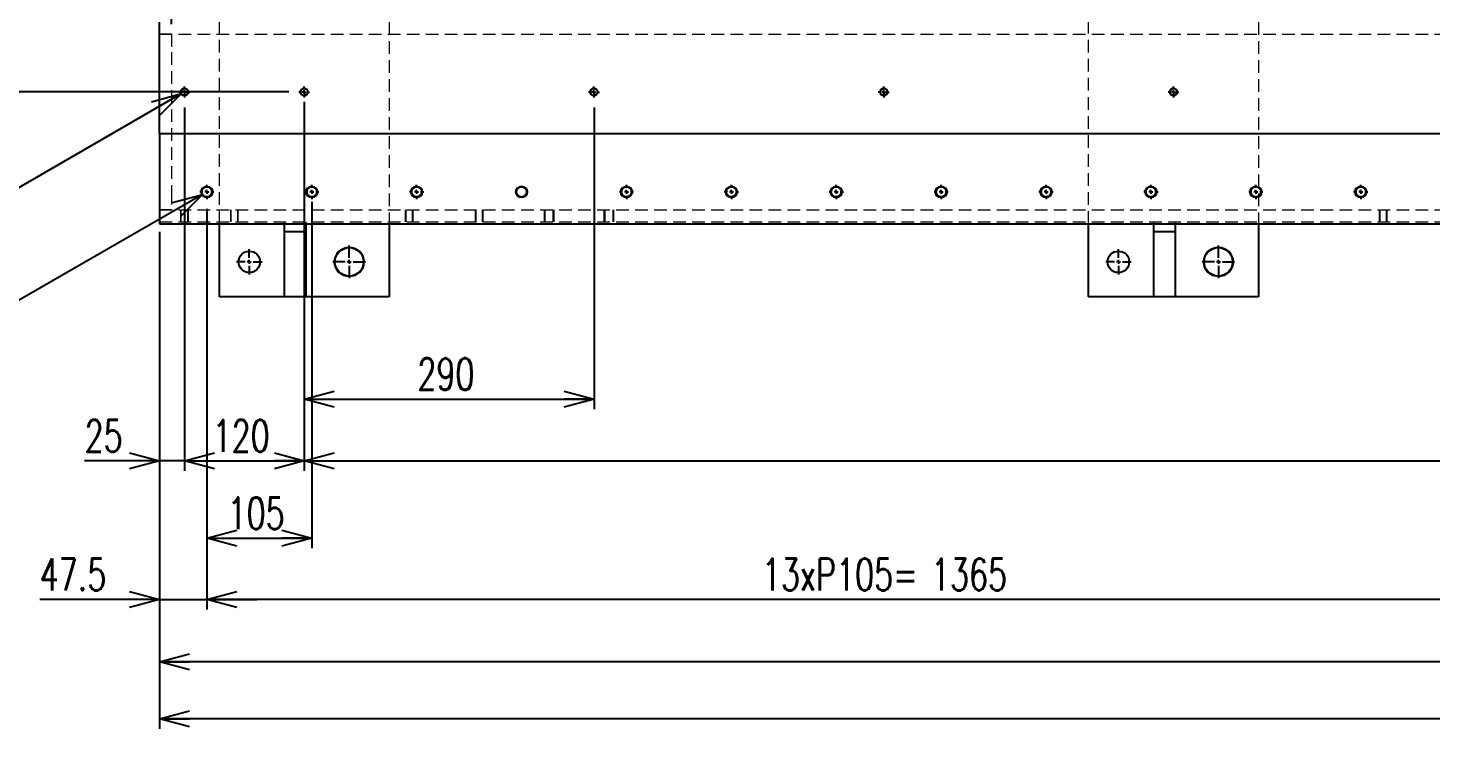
# Model space of a CAD drawing. Header units: millimetres. Extents: x 30 to 8380, y 30 to 5898.
# Drawn here: x 2819 to 4223, y 3210 to 3912 of the extents above; entities that cross this region are included whole.
import ezdxf

# ---------------------------------------------------------------- set-up
doc = ezdxf.new("R2010")
doc.units = ezdxf.units.MM
doc.header["$LTSCALE"] = 10
doc.linetypes.add('HIDDEN', pattern=[1.905, 1.27, -0.635])
doc.layers.add('FORMAT', color=7, linetype='Continuous')
doc.styles.add('SLDTEXTSTYLE0', font='TXT', dxfattribs={"width": 0.7, "bigfont": 'bigfont'})
doc.dimstyles.new('SLDDIMSTYLE0', dxfattribs={"dimtxt": 36.380208, "dimasz": 30, "dimexe": 0, "dimexo": 0.0625, "dimgap": 9.095052, "dimtad": 0, "dimtih": 1, "dimtoh": 1, "dimdec": 6, "dimrnd": 1e-09, "dimzin": 12, "dimdsep": 46, "dimtxsty": 'SLDTEXTSTYLE0', "dimblk1": 'OPEN30', "dimblk2": 'OPEN30', "dimsah": 1, "dimcen": 0, "dimadec": 0, "dimazin": 3, "dimtfac": 1, "dimtdec": 3, "dimtofl": 0, "dimtmove": 0, "dimatfit": 3, "dimldrblk": 'OPEN30', "dimfxl": 1, "dimfrac": 2, "dimtolj": 1, "dimtzin": 12, "dimarcsym": 0})
doc.dimstyles.new('SLDDIMSTYLE2', dxfattribs={"dimtxt": 36.380208, "dimasz": 30, "dimexe": 0, "dimexo": 0.0625, "dimgap": 9.095052, "dimtad": 3, "dimrnd": 1e-09, "dimzin": 12, "dimdsep": 46, "dimtxsty": 'SLDTEXTSTYLE0', "dimblk1": 'OPEN30', "dimblk2": 'OPEN30', "dimsah": 1, "dimcen": 0.09, "dimadec": 0, "dimazin": 3, "dimtfac": 1, "dimtdec": 3, "dimtmove": 0, "dimatfit": 0, "dimldrblk": 'OPEN30', "dimfxl": 1, "dimfrac": 2, "dimtolj": 1, "dimtzin": 12, "dimarcsym": 0})
doc.dimstyles.new('SLDDIMSTYLE3', dxfattribs={"dimtxt": 36.380208, "dimasz": 30, "dimexe": 0, "dimexo": 0.0625, "dimgap": 9.095052, "dimtad": 3, "dimrnd": 1e-09, "dimzin": 12, "dimdsep": 46, "dimtxsty": 'SLDTEXTSTYLE0', "dimblk1": 'OPEN30', "dimblk2": 'OPEN30', "dimsah": 1, "dimcen": 0.09, "dimadec": 0, "dimazin": 3, "dimtfac": 1, "dimtdec": 3, "dimtofl": 0, "dimtmove": 0, "dimatfit": 3, "dimldrblk": 'OPEN30', "dimfxl": 1, "dimfrac": 2, "dimtolj": 1, "dimtzin": 12, "dimarcsym": 0})

# ---------------------------------------------------------------- blocks, each defined once
blk = doc.blocks.new('_Open30')
at = {"color": 0, "linetype": 'ByBlock', "lineweight": -2}
for p, q in [((-1, 0.267949), (0, 0)), ((0, 0), (-1, -0.267949)), ((0, 0), (-1, 0))]:
    blk.add_line(p, q, dxfattribs=at)
blk = doc.blocks.new('_D_39')
at = {"layer": 'FORMAT', "transparency": 16777216}
for p, q in [((2972.5, 3845.9), (2758.2, 3722.1)), ((2758.2, 3722.1), (2509.5, 3722.1))]:
    blk.add_line(p, q, dxfattribs=at)
at = {"layer": 'FORMAT', "transparency": 16777216, "xscale": 30, "yscale": 30, "rotation": 30}
blk.add_blockref('_Open30', (2972.5, 3845.9, 104), dxfattribs=at)
at = {"layer": 'FORMAT', "transparency": 16777216, "insert": (2509.5, 3763), "char_height": 31.75, "attachment_point": 1, "style": 'SLDTEXTSTYLE0'}
blk.add_mtext('46xM8トオシ', dxfattribs=at)
blk = doc.blocks.new('_D_40')
at = {"layer": 'FORMAT', "transparency": 16777216}
for p, q in [((2993.5, 3745), (2800.2, 3633.4)), ((2800.2, 3633.4), (2530.3, 3633.4))]:
    blk.add_line(p, q, dxfattribs=at)
at = {"layer": 'FORMAT', "transparency": 16777216, "xscale": 30, "yscale": 30, "rotation": 30}
blk.add_blockref('_Open30', (2993.5, 3745, 104), dxfattribs=at)
at = {"layer": 'FORMAT', "transparency": 16777216, "insert": (2530.3, 3674.3), "char_height": 31.75, "attachment_point": 1, "style": 'SLDTEXTSTYLE0'}
blk.add_mtext('88xM12トオシ', dxfattribs=at)
blk = doc.blocks.new('_D_46')
at = {"layer": 'FORMAT', "transparency": 16777216}
for p, q in [((2975.5, 3832.2), (2975.5, 3468.3)), ((3095.5, 3832.2), (3095.5, 3468.3)), ((2975.5, 3478.3), (3095.5, 3478.3))]:
    blk.add_line(p, q, dxfattribs=at)
at = {"layer": 'FORMAT', "transparency": 16777216, "xscale": 30, "yscale": 30, "rotation": 180}
blk.add_blockref('_Open30', (2975.5, 3478.3, 104), dxfattribs=at)
at = {"layer": 'FORMAT', "transparency": 16777216, "xscale": 30, "yscale": 30}
blk.add_blockref('_Open30', (3095.5, 3478.3, 104), dxfattribs=at)
at = {"layer": 'FORMAT', "transparency": 16777216, "insert": (3003.7, 3519.3), "char_height": 31.75, "attachment_point": 1, "style": 'SLDTEXTSTYLE0'}
blk.add_mtext('120', dxfattribs=at)
blk = doc.blocks.new('_D_47')
at = {"layer": 'FORMAT', "transparency": 16777216}
for p, q in [((3095.5, 3837.6), (3095.5, 3468.3)), ((7445.5, 3832.2), (7445.5, 3468.3)), ((3095.5, 3478.3), (7445.5, 3478.3))]:
    blk.add_line(p, q, dxfattribs=at)
at = {"layer": 'FORMAT', "transparency": 16777216, "xscale": 30, "yscale": 30, "rotation": 180}
blk.add_blockref('_Open30', (3095.5, 3478.3, 104), dxfattribs=at)
at = {"layer": 'FORMAT', "transparency": 16777216, "xscale": 30, "yscale": 30}
blk.add_blockref('_Open30', (7445.5, 3478.3, 104), dxfattribs=at)
at = {"layer": 'FORMAT', "transparency": 16777216, "char_height": 31.75, "attachment_point": 1, "style": 'SLDTEXTSTYLE0'}
for s, insert in [('15xP290=', (5143.5, 3519.3)), ('4350', (5312.8, 3519.3))]:
    blk.add_mtext(s, dxfattribs=dict(at, insert=insert))
blk = doc.blocks.new('_D_51')
at = {"layer": 'FORMAT', "transparency": 16777216}
for p, q in [((3103, 3737.6), (3103, 3390.9)), ((2998, 3730.5), (2998, 3390.9)), ((2998, 3400.9), (3103, 3400.9))]:
    blk.add_line(p, q, dxfattribs=at)
at = {"layer": 'FORMAT', "transparency": 16777216, "xscale": 30, "yscale": 30, "rotation": 180}
blk.add_blockref('_Open30', (2998, 3400.9, 104), dxfattribs=at)
at = {"layer": 'FORMAT', "transparency": 16777216, "xscale": 30, "yscale": 30}
blk.add_blockref('_Open30', (3103, 3400.9, 104), dxfattribs=at)
at = {"layer": 'FORMAT', "transparency": 16777216, "insert": (3018.7, 3441.8), "char_height": 31.75, "attachment_point": 1, "style": 'SLDTEXTSTYLE0'}
blk.add_mtext('105', dxfattribs=at)
blk = doc.blocks.new('_D_52')
at = {"layer": 'FORMAT', "transparency": 16777216}
for p, q in [((3095.5, 3832.2), (3095.5, 3530.1)), ((3385.5, 3832.2), (3385.5, 3530.1)), ((3095.5, 3540.1), (3385.5, 3540.1))]:
    blk.add_line(p, q, dxfattribs=at)
at = {"layer": 'FORMAT', "transparency": 16777216, "xscale": 30, "yscale": 30, "rotation": 180}
blk.add_blockref('_Open30', (3095.5, 3540.1, 104), dxfattribs=at)
at = {"layer": 'FORMAT', "transparency": 16777216, "xscale": 30, "yscale": 30}
blk.add_blockref('_Open30', (3385.5, 3540.1, 104), dxfattribs=at)
at = {"layer": 'FORMAT', "transparency": 16777216, "insert": (3208.7, 3581.1), "char_height": 31.75, "attachment_point": 1, "style": 'SLDTEXTSTYLE0'}
blk.add_mtext('290', dxfattribs=at)
blk = doc.blocks.new('_D_53')
at = {"layer": 'FORMAT', "transparency": 16777216}
for p, q in [((2950.5, 3705.6), (2950.5, 3267.3)), ((7510.5, 3705.6), (7510.5, 3267.3)), ((7510.5, 3277.3), (2950.5, 3277.3))]:
    blk.add_line(p, q, dxfattribs=at)
at = {"layer": 'FORMAT', "transparency": 16777216, "xscale": 30, "yscale": 30, "rotation": 180}
blk.add_blockref('_Open30', (2950.5, 3277.3, 104), dxfattribs=at)
at = {"layer": 'FORMAT', "transparency": 16777216, "xscale": 30, "yscale": 30}
blk.add_blockref('_Open30', (7510.5, 3277.3, 104), dxfattribs=at)
at = {"layer": 'FORMAT', "transparency": 16777216, "insert": (5188.1, 3318.3), "char_height": 31.75, "attachment_point": 1, "style": 'SLDTEXTSTYLE0'}
blk.add_mtext('4560', dxfattribs=at)
blk = doc.blocks.new('_D_57')
at = {"layer": 'FORMAT', "transparency": 16777216}
for p, q in [((2950.5, 3927.6), (2950.5, 3996.8)), ((2962.5, 3915.6), (2962.5, 3996.8)), ((2950.5, 3986.8), (2839.8, 3986.8)), ((2962.5, 3986.8), (2950.5, 3986.8)), ((2962.5, 3986.8), (3012.5, 3986.8))]:
    blk.add_line(p, q, dxfattribs=at)
for centre, start, end in [((2887.2, 4008), 153.4349, 206.5651), ((2844.8, 4008), 333.4349, 26.5651)]:
    blk.add_arc(centre, 47.3, start, end, dxfattribs=at)
at = {"layer": 'FORMAT', "transparency": 16777216, "xscale": 30, "yscale": 30}
blk.add_blockref('_Open30', (2950.5, 3986.8, 104), dxfattribs=at)
at = {"layer": 'FORMAT', "transparency": 16777216, "xscale": 30, "yscale": 30, "rotation": 180}
blk.add_blockref('_Open30', (2962.5, 3986.8, 104), dxfattribs=at)
at = {"layer": 'FORMAT', "transparency": 16777216, "insert": (2844.8, 4027.7), "char_height": 31.75, "attachment_point": 1, "style": 'SLDTEXTSTYLE0'}
blk.add_mtext('12', dxfattribs=at)
blk = doc.blocks.new('_D_58')
at = {"layer": 'FORMAT', "transparency": 16777216}
for p, q in [((2998, 3730.5), (2998, 3329.6)), ((4363, 3730.5), (4363, 3329.6)), ((4363, 3339.6), (2998, 3339.6))]:
    blk.add_line(p, q, dxfattribs=at)
at = {"layer": 'FORMAT', "transparency": 16777216, "xscale": 30, "yscale": 30, "rotation": 180}
blk.add_blockref('_Open30', (2998, 3339.6, 104), dxfattribs=at)
at = {"layer": 'FORMAT', "transparency": 16777216, "xscale": 30, "yscale": 30}
blk.add_blockref('_Open30', (4363, 3339.6, 104), dxfattribs=at)
at = {"layer": 'FORMAT', "transparency": 16777216, "char_height": 31.75, "attachment_point": 1, "style": 'SLDTEXTSTYLE0'}
for s, insert in [('13xP105=', (3553.5, 3380.5)), ('1365', (3722.8, 3380.5))]:
    blk.add_mtext(s, dxfattribs=dict(at, insert=insert))
blk = doc.blocks.new('_D_59')
at = {"layer": 'FORMAT', "transparency": 16777216}
for p, q in [((2998, 3730.5), (2998, 3329.6)), ((2950.5, 3705.6), (2950.5, 3329.6)), ((2950.5, 3339.6), (2830.6, 3339.6)), ((2950.5, 3339.6), (2998, 3339.6)), ((2998, 3339.6), (3048, 3339.6))]:
    blk.add_line(p, q, dxfattribs=at)
at = {"layer": 'FORMAT', "transparency": 16777216, "xscale": 30, "yscale": 30}
blk.add_blockref('_Open30', (2950.5, 3339.6, 104), dxfattribs=at)
at = {"layer": 'FORMAT', "transparency": 16777216, "xscale": 30, "yscale": 30, "rotation": 180}
blk.add_blockref('_Open30', (2998, 3339.6, 104), dxfattribs=at)
at = {"layer": 'FORMAT', "transparency": 16777216, "insert": (2830.6, 3380.5), "char_height": 31.75, "attachment_point": 1, "style": 'SLDTEXTSTYLE0'}
blk.add_mtext('47.5', dxfattribs=at)
blk = doc.blocks.new('_D_62')
at = {"layer": 'FORMAT', "transparency": 16777216}
for p, q in [((2950.5, 3707.6), (2950.5, 3210.1)), ((7530.5, 3632.6), (7530.5, 3210.1)), ((7530.5, 3220.1), (2950.5, 3220.1))]:
    blk.add_line(p, q, dxfattribs=at)
at = {"layer": 'FORMAT', "transparency": 16777216, "xscale": 30, "yscale": 30, "rotation": 180}
blk.add_blockref('_Open30', (2950.5, 3220.1, 104), dxfattribs=at)
at = {"layer": 'FORMAT', "transparency": 16777216, "xscale": 30, "yscale": 30}
blk.add_blockref('_Open30', (7530.5, 3220.1, 104), dxfattribs=at)
at = {"layer": 'FORMAT', "transparency": 16777216, "insert": (5198.1, 3261), "char_height": 31.75, "attachment_point": 1, "style": 'SLDTEXTSTYLE0'}
blk.add_mtext('4580', dxfattribs=at)
blk = doc.blocks.new('_D_77')
at = {"layer": 'FORMAT', "transparency": 16777216}
for p, q in [((2975.5, 3832.2), (2975.5, 3468.3)), ((2950.5, 3705.6), (2950.5, 3468.3)), ((2950.5, 3478.3), (2875.6, 3478.3)), ((2975.5, 3478.3), (2950.5, 3478.3)), ((2975.5, 3478.3), (3025.5, 3478.3))]:
    blk.add_line(p, q, dxfattribs=at)
at = {"layer": 'FORMAT', "transparency": 16777216, "xscale": 30, "yscale": 30}
blk.add_blockref('_Open30', (2950.5, 3478.3, 104), dxfattribs=at)
at = {"layer": 'FORMAT', "transparency": 16777216, "xscale": 30, "yscale": 30, "rotation": 180}
blk.add_blockref('_Open30', (2975.5, 3478.3, 104), dxfattribs=at)
at = {"layer": 'FORMAT', "transparency": 16777216, "insert": (2875.6, 3519.3), "char_height": 31.75, "attachment_point": 1, "style": 'SLDTEXTSTYLE0'}
blk.add_mtext('25', dxfattribs=at)
blk = doc.blocks.new('_D_84')
at = {"layer": 'FORMAT', "transparency": 16777216}
for p, q in [((3080.1, 3932.6), (2679.6, 3932.6)), ((2689.6, 3932.6), (2689.6, 3847.6)), ((3080.1, 3847.6), (2679.6, 3847.6))]:
    blk.add_line(p, q, dxfattribs=at)
at = {"layer": 'FORMAT', "transparency": 16777216, "xscale": 30, "yscale": 30}
for p, rotation in [((2689.6, 3932.6, 104), 90), ((2689.6, 3847.6, 104), 270)]:
    blk.add_blockref('_Open30', p, dxfattribs=dict(at, rotation=rotation))
at = {"layer": 'FORMAT', "transparency": 16777216, "insert": (2648.7, 3868.9), "char_height": 31.75, "attachment_point": 1, "rotation": 90, "style": 'SLDTEXTSTYLE0'}
blk.add_mtext('85', dxfattribs=at)
blk = doc.blocks.new('SW_CENTERMARKSYMBOL_27')
at = {"layer": 'FORMAT', "color": 0}
for p, q in [((-4469, 0), (-4472.1, 0)), ((-4465, 0), (-4467, 0)), ((-4465, 4), (-4465, 7.1)), ((-4465, 0), (-4465, 2)), ((-4465, 0), (-4465, -2)), ((-4465, 0), (-4463, 0)), ((-4461, 0), (-4457.9, 0)), ((-4364, 0), (-4367.1, 0)), ((-4360, 0), (-4362, 0)), ((-4360, 4), (-4360, 7.1)), ((-4360, 0), (-4360, 2)), ((-4360, 0), (-4360, -2)), ((-4360, 0), (-4358, 0)), ((-4356, 0), (-4352.9, 0)), ((-4259, 0), (-4262.1, 0)), ((-4255, 0), (-4257, 0)), ((-4255, 4), (-4255, 7.1)), ((-4255, 0), (-4255, 2)), ((-4255, 0), (-4255, -2)), ((-4255, 0), (-4253, 0)), ((-4251, 0), (-4247.9, 0)), ((-4049, 0), (-4052.1, 0)), ((-4045, 0), (-4047, 0)), ((-4045, 4), (-4045, 7.1)), ((-4045, 0), (-4045, 2)), ((-4045, 0), (-4045, -2)), ((-4045, 0), (-4043, 0)), ((-4041, 0), (-4037.9, 0)), ((-3944, 0), (-3947.1, 0)), ((-3940, 0), (-3942, 0)), ((-3940, 4), (-3940, 7.1)), ((-3940, 0), (-3940, 2)), ((-3940, 0), (-3940, -2)), ((-3940, 0), (-3938, 0)), ((-3936, 0), (-3932.9, 0)), ((-3839, 0), (-3842.1, 0)), ((-3835, 0), (-3837, 0)), ((-3835, 4), (-3835, 7.1)), ((-3835, 0), (-3835, 2)), ((-3835, 0), (-3835, -2)), ((-3835, 0), (-3833, 0)), ((-3831, 0), (-3827.9, 0)), ((-3734, 0), (-3737.1, 0)), ((-3730, 0), (-3732, 0)), ((-3730, 4), (-3730, 7.1)), ((-3730, 0), (-3730, 2)), ((-3730, 0), (-3730, -2)), ((-3730, 0), (-3728, 0)), ((-3726, 0), (-3722.9, 0)), ((-3629, 0), (-3632.1, 0)), ((-3625, 0), (-3627, 0)), ((-3625, 4), (-3625, 7.1)), ((-3625, 0), (-3625, 2)), ((-3625, 0), (-3625, -2)), ((-3625, 0), (-3623, 0)), ((-3621, 0), (-3617.9, 0)), ((-3524, 0), (-3527.1, 0)), ((-3520, 0), (-3522, 0)), ((-3520, 4), (-3520, 7.1)), ((-3520, 0), (-3520, 2)), ((-3520, 0), (-3520, -2)), ((-3520, 0), (-3518, 0)), ((-3516, 0), (-3512.9, 0)), ((-3419, 0), (-3422.1, 0)), ((-3415, 0), (-3417, 0)), ((-3415, 4), (-3415, 7.1)), ((-3415, 0), (-3415, 2)), ((-3415, 0), (-3415, -2)), ((-3415, 0), (-3413, 0)), ((-3411, 0), (-3407.9, 0)), ((-3314, 0), (-3317.1, 0)), ((-3310, 0), (-3312, 0)), ((-3310, 4), (-3310, 7.1)), ((-3310, 0), (-3310, 2)), ((-3310, 0), (-3310, -2)), ((-3310, 0), (-3308, 0)), ((-3306, 0), (-3302.9, 0)), ((-4465, -4), (-4465, -7.1)), ((-4360, -4), (-4360, -7.1)), ((-4255, -4), (-4255, -7.1)), ((-4045, -4), (-4045, -7.1)), ((-3940, -4), (-3940, -7.1)), ((-3835, -4), (-3835, -7.1)), ((-3730, -4), (-3730, -7.1)), ((-3625, -4), (-3625, -7.1)), ((-3520, -4), (-3520, -7.1)), ((-3415, -4), (-3415, -7.1)), ((-3310, -4), (-3310, -7.1))]:
    blk.add_line(p, q, dxfattribs=at)
blk = doc.blocks.new('SW_CENTERMARKSYMBOL_28')
at = {"layer": 'FORMAT', "color": 0}
for p, q in [((-4474, 0), (-4475.4, 0)), ((-4470, 0), (-4472, 0)), ((-4470, 4), (-4470, 5.4)), ((-4470, 0), (-4470, 2)), ((-4470, 0), (-4470, -2)), ((-4470, 0), (-4468, 0)), ((-4466, 0), (-4464.6, 0)), ((-4354, 0), (-4355.4, 0)), ((-4350, 0), (-4352, 0)), ((-4350, 4), (-4350, 5.4)), ((-4350, 0), (-4350, 2)), ((-4350, 0), (-4350, -2)), ((-4350, 0), (-4348, 0)), ((-4346, 0), (-4344.6, 0)), ((-4064, 0), (-4065.4, 0)), ((-4060, 0), (-4062, 0)), ((-4060, 4), (-4060, 5.4)), ((-4060, 0), (-4060, 2)), ((-4060, 0), (-4060, -2)), ((-4060, 0), (-4058, 0)), ((-4056, 0), (-4054.6, 0)), ((-3774, 0), (-3775.4, 0)), ((-3770, 0), (-3772, 0)), ((-3770, 4), (-3770, 5.4)), ((-3770, 0), (-3770, 2)), ((-3770, 0), (-3770, -2)), ((-3770, 0), (-3768, 0)), ((-3766, 0), (-3764.6, 0)), ((-3484, 0), (-3485.4, 0)), ((-3480, 0), (-3482, 0)), ((-3480, 4), (-3480, 5.4)), ((-3480, 0), (-3480, 2)), ((-3480, 0), (-3480, -2)), ((-3480, 0), (-3478, 0)), ((-3476, 0), (-3474.6, 0)), ((-4470, -4), (-4470, -5.4)), ((-4350, -4), (-4350, -5.4)), ((-4060, -4), (-4060, -5.4)), ((-3770, -4), (-3770, -5.4)), ((-3480, -4), (-3480, -5.4))]:
    blk.add_line(p, q, dxfattribs=at)
blk = doc.blocks.new('SW_CENTERMARKSYMBOL_29')
at = {"layer": 'FORMAT', "color": 0}
for p, q in [((-870, 4), (-870, 16.25)), ((0, 4), (0, 16.25)), ((-874, 0), (-886.25, 0)), ((-870, 0), (-872, 0)), ((-870, 0), (-870, 2)), ((-870, 0), (-870, -2)), ((-870, 0), (-868, 0)), ((-866, 0), (-853.75, 0)), ((-4, 0), (-16.25, 0)), ((0, 0), (-2, 0)), ((0, 0), (0, 2)), ((0, 0), (0, -2)), ((0, 0), (2, 0)), ((4, 0), (16.25, 0)), ((-870, -4), (-870, -16.25)), ((0, -4), (0, -16.25))]:
    blk.add_line(p, q, dxfattribs=at)
blk = doc.blocks.new('SW_CENTERMARKSYMBOL_53')
at = {"layer": 'FORMAT', "color": 0}
for p, q in [((-4, 0), (-12.75, 0)), ((0, 0), (-2, 0)), ((0, 4), (0, 12.75)), ((0, 0), (0, 2)), ((0, 0), (0, -2)), ((0, 0), (2, 0)), ((4, 0), (12.75, 0)), ((0, -4), (0, -12.75))]:
    blk.add_line(p, q, dxfattribs=at)
blk = doc.blocks.new('SW_CENTERMARKSYMBOL_54')
at = {"layer": 'FORMAT', "color": 0}
for p, q in [((-4, 0), (-12.75, 0)), ((0, 0), (-2, 0)), ((0, 4), (0, 12.75)), ((0, 0), (0, 2)), ((0, 0), (0, -2)), ((0, 0), (2, 0)), ((4, 0), (12.75, 0)), ((0, -4), (0, -12.75))]:
    blk.add_line(p, q, dxfattribs=at)

msp = doc.modelspace()

# ---------------------------------------------------------------- linework, layer by layer
at = {"color": 7, "linetype": 'Continuous', "lineweight": 25}
for p, q in [((2950.4504656, 3887.556466), (2950.4504656, 3917.556466)), ((2950.4504656, 3805.556466), (2950.4504656, 3887.556466)), ((7510.4504656, 3805.556466), (2950.4504656, 3805.556466)), ((2950.4504656, 3805.556466), (2950.4504656, 3715.556466)), ((2950.4504656, 3715.556466), (7510.4504656, 3715.556466)), ((3010.4504656, 3642.556466), (3010.4504656, 3715.556466)), ((3075.4504656, 3715.556466), (3075.4504656, 3707.556466)), ((3097.4504656, 3707.556466), (3075.4504656, 3707.556466)), ((3075.4504656, 3707.556466), (3075.4504656, 3642.556466)), ((3097.4504656, 3707.556466), (3097.4504656, 3715.556466)), ((3097.4504656, 3642.556466), (3097.4504656, 3707.556466)), ((3180.4504656, 3715.556466), (3180.4504656, 3642.556466)), ((3880.4504656, 3642.556466), (3880.4504656, 3715.556466)), ((3945.4504656, 3715.556466), (3945.4504656, 3707.556466)), ((3967.4504656, 3707.556466), (3945.4504656, 3707.556466)), ((3945.4504656, 3707.556466), (3945.4504656, 3642.556466)), ((3967.4504656, 3707.556466), (3967.4504656, 3715.556466)), ((3967.4504656, 3642.556466), (3967.4504656, 3707.556466)), ((4050.4504656, 3715.556466), (4050.4504656, 3642.556466)), ((3075.4504656, 3642.556466), (3010.4504656, 3642.556466)), ((3097.4504656, 3642.556466), (3075.4504656, 3642.556466)), ((3180.4504656, 3642.556466), (3097.4504656, 3642.556466)), ((3945.4504656, 3642.556466), (3880.4504656, 3642.556466)), ((3967.4504656, 3642.556466), (3945.4504656, 3642.556466)), ((4050.4504656, 3642.556466), (3967.4504656, 3642.556466))]:
    msp.add_line(p, q, dxfattribs=at)
at = {"color": 7, "linetype": 'HIDDEN', "lineweight": 18}
for p, q in [((2962.4504656, 3905.556466), (2950.4504656, 3905.556466)), ((2950.4504656, 3905.556466), (7530.4504656, 3905.556466)), ((2962.4504656, 3905.556466), (2962.4504656, 3887.556466)), ((3010.4504656, 3715.556466), (3010.4504656, 3917.556466)), ((3180.4504656, 3917.556466), (3180.4504656, 3715.556466)), ((3880.4504656, 3715.556466), (3880.4504656, 3917.556466)), ((4050.4504656, 3917.556466), (4050.4504656, 3715.556466)), ((2962.4504656, 3887.556466), (2962.4504656, 3747.556466)), ((2962.4504656, 3747.556466), (2962.4504656, 3729.556466)), ((2962.4504656, 3729.556466), (2950.4504656, 3729.556466)), ((2950.4504656, 3729.556466), (7530.4504656, 3729.556466)), ((2971.4504656, 3729.556466), (2971.4504656, 3717.556466)), ((2972.0504656, 3729.556466), (2972.0504656, 3717.556466)), ((2978.8504656, 3717.556466), (2978.8504656, 3729.556466)), ((2979.4504656, 3717.556466), (2979.4504656, 3729.556466)), ((3021.4504656, 3729.556466), (3021.4504656, 3717.556466)), ((3022.0504656, 3729.556466), (3022.0504656, 3717.556466)), ((3028.8504656, 3717.556466), (3028.8504656, 3729.556466)), ((3029.4504656, 3717.556466), (3029.4504656, 3729.556466)), ((3196.4504656, 3729.556466), (3196.4504656, 3717.556466)), ((3197.0504656, 3729.556466), (3197.0504656, 3717.556466)), ((3203.8504656, 3717.556466), (3203.8504656, 3729.556466)), ((3204.4504656, 3717.556466), (3204.4504656, 3729.556466)), ((3266.4504656, 3729.556466), (3266.4504656, 3717.556466)), ((3267.0504656, 3729.556466), (3267.0504656, 3717.556466)), ((3273.8504656, 3717.556466), (3273.8504656, 3729.556466)), ((3274.4504656, 3717.556466), (3274.4504656, 3729.556466)), ((3335.4504656, 3729.556466), (3335.4504656, 3717.556466)), ((3336.2004656, 3729.556466), (3336.2004656, 3717.556466)), ((3344.7004656, 3717.556466), (3344.7004656, 3729.556466)), ((3345.4504656, 3717.556466), (3345.4504656, 3729.556466)), ((3395.4504656, 3729.556466), (3395.4504656, 3717.556466)), ((3396.2004656, 3729.556466), (3396.2004656, 3717.556466)), ((3404.7004656, 3717.556466), (3404.7004656, 3729.556466)), ((3405.4504656, 3717.556466), (3405.4504656, 3729.556466)), ((4171.4504656, 3729.556466), (4171.4504656, 3717.556466)), ((4172.0504656, 3729.556466), (4172.0504656, 3717.556466)), ((4178.8504656, 3717.556466), (4178.8504656, 3729.556466)), ((4179.4504656, 3717.556466), (4179.4504656, 3729.556466)), ((2950.4504656, 3717.556466), (7510.4504656, 3717.556466)), ((3075.4504656, 3717.556466), (3075.4504656, 3715.556466)), ((3097.4504656, 3715.556466), (3097.4504656, 3717.556466)), ((3945.4504656, 3717.556466), (3945.4504656, 3715.556466)), ((3967.4504656, 3715.556466), (3967.4504656, 3717.556466))]:
    msp.add_line(p, q, dxfattribs=at)
at = {"color": 7, "linetype": 'Continuous', "lineweight": 18}
for centre, radius in [((2975.4504656, 3847.556466), 4), ((3095.4504656, 3847.556466), 4), ((3385.4504656, 3847.556466), 4), ((3675.4504656, 3847.556466), 4), ((3965.4504656, 3847.556466), 4), ((2997.9504656, 3747.556466), 6), ((3102.9504656, 3747.556466), 6), ((3207.9504656, 3747.556466), 6), ((3312.9504656, 3747.556466), 6), ((3417.9504656, 3747.556466), 6), ((3522.9504656, 3747.556466), 6), ((3627.9504656, 3747.556466), 6), ((3732.9504656, 3747.556466), 6), ((3837.9504656, 3747.556466), 6), ((3942.9504656, 3747.556466), 6), ((4047.9504656, 3747.556466), 6), ((4152.9504656, 3747.556466), 6), ((3140.4504656, 3677.556466), 15), ((4010.4504656, 3677.556466), 15)]:
    msp.add_circle(centre, radius, dxfattribs=at)
at = {"color": 7, "linetype": 'Continuous', "lineweight": 25}
for centre, radius in [((2975.4504656, 3847.556466), 3.4), ((3095.4504656, 3847.556466), 3.4), ((3385.4504656, 3847.556466), 3.4), ((3675.4504656, 3847.556466), 3.4), ((3965.4504656, 3847.556466), 3.4), ((2997.9504656, 3747.556466), 5.1), ((3102.9504656, 3747.556466), 5.1), ((3207.9504656, 3747.556466), 5.1), ((3312.9504656, 3747.556466), 5.1), ((3417.9504656, 3747.556466), 5.1), ((3522.9504656, 3747.556466), 5.1), ((3627.9504656, 3747.556466), 5.1), ((3732.9504656, 3747.556466), 5.1), ((3837.9504656, 3747.556466), 5.1), ((3942.9504656, 3747.556466), 5.1), ((4047.9504656, 3747.556466), 5.1), ((4152.9504656, 3747.556466), 5.1), ((3040.4504656, 3677.556466), 10.75), ((3140.4504656, 3677.556466), 14.25), ((3910.4504656, 3677.556466), 10.75), ((4010.4504656, 3677.556466), 14.25)]:
    msp.add_circle(centre, radius, dxfattribs=at)
at = {"color": 7, "linetype": 'HIDDEN', "lineweight": 18}
for points in [[(2992.8563512, 3747.3115191), (2992.8524252, 3747.393168), (2992.8504656, 3747.474817), (2992.8504656, 3747.556466)], [(3003.0504656, 3747.556466), (3003.0504656, 3747.474817), (3003.048506, 3747.393168), (3003.0445799, 3747.3115191)], [(3097.8563512, 3747.3115191), (3097.8524252, 3747.393168), (3097.8504656, 3747.474817), (3097.8504656, 3747.556466)], [(3108.0504656, 3747.556466), (3108.0504656, 3747.474817), (3108.048506, 3747.393168), (3108.0445799, 3747.3115191)], [(3202.8563512, 3747.3115191), (3202.8524252, 3747.393168), (3202.8504656, 3747.474817), (3202.8504656, 3747.556466)], [(3213.0504656, 3747.556466), (3213.0504656, 3747.474817), (3213.048506, 3747.393168), (3213.0445799, 3747.3115191)], [(3307.8563512, 3747.3115191), (3307.8524252, 3747.393168), (3307.8504656, 3747.474817), (3307.8504656, 3747.556466)], [(3318.0504656, 3747.556466), (3318.0504656, 3747.474817), (3318.048506, 3747.393168), (3318.0445799, 3747.3115191)], [(3412.8563512, 3747.3115191), (3412.8524252, 3747.393168), (3412.8504656, 3747.474817), (3412.8504656, 3747.556466)], [(3423.0504656, 3747.556466), (3423.0504656, 3747.474817), (3423.048506, 3747.393168), (3423.0445799, 3747.3115191)], [(3517.8563512, 3747.3115191), (3517.8524252, 3747.393168), (3517.8504656, 3747.474817), (3517.8504656, 3747.556466)], [(3528.0504656, 3747.556466), (3528.0504656, 3747.474817), (3528.048506, 3747.393168), (3528.0445799, 3747.3115191)], [(3622.8563512, 3747.3115191), (3622.8524252, 3747.393168), (3622.8504656, 3747.474817), (3622.8504656, 3747.556466)], [(3633.0504656, 3747.556466), (3633.0504656, 3747.474817), (3633.048506, 3747.393168), (3633.0445799, 3747.3115191)], [(3727.8563512, 3747.3115191), (3727.8524252, 3747.393168), (3727.8504656, 3747.474817), (3727.8504656, 3747.556466)], [(3738.0504656, 3747.556466), (3738.0504656, 3747.474817), (3738.048506, 3747.393168), (3738.0445799, 3747.3115191)], [(3832.8563512, 3747.3115191), (3832.8524252, 3747.393168), (3832.8504656, 3747.474817), (3832.8504656, 3747.556466)], [(3843.0504656, 3747.556466), (3843.0504656, 3747.474817), (3843.048506, 3747.393168), (3843.0445799, 3747.3115191)], [(3937.8563512, 3747.3115191), (3937.8524252, 3747.393168), (3937.8504656, 3747.474817), (3937.8504656, 3747.556466)], [(3948.0504656, 3747.556466), (3948.0504656, 3747.474817), (3948.048506, 3747.393168), (3948.0445799, 3747.3115191)], [(4042.8563512, 3747.3115191), (4042.8524252, 3747.393168), (4042.8504656, 3747.474817), (4042.8504656, 3747.556466)], [(4053.0504656, 3747.556466), (4053.0504656, 3747.474817), (4053.048506, 3747.393168), (4053.0445799, 3747.3115191)], [(4147.8563512, 3747.3115191), (4147.8524252, 3747.393168), (4147.8504656, 3747.474817), (4147.8504656, 3747.556466)], [(4158.0504656, 3747.556466), (4158.0504656, 3747.474817), (4158.048506, 3747.393168), (4158.0445799, 3747.3115191)]]:
    msp.add_open_spline(points, degree=3, dxfattribs=at)

# ---------------------------------------------------------------- block references
at = {"layer": 'FORMAT'}
for name, p in [('SW_CENTERMARKSYMBOL_27', (7462.9504656, 3747.556466)), ('SW_CENTERMARKSYMBOL_28', (7445.4504656, 3847.556466)), ('SW_CENTERMARKSYMBOL_29', (4010.4504656, 3677.556466)), ('SW_CENTERMARKSYMBOL_53', (3040.4504656, 3677.556466)), ('SW_CENTERMARKSYMBOL_54', (3910.4504656, 3677.556466))]:
    msp.add_blockref(name, p, dxfattribs=at)

# ---------------------------------------------------------------- dimensions: what is measured, and where the dimension line sits
for base, p1, p2, text, dimstyle, picture, middle in [((2950.4504656, 3986.7863536), (2962.4504656, 3905.556466), (2950.4504656, 3917.556466), '(<>)', 'SLDDIMSTYLE2', '_D_57', (2866.0094245, 3986.7863536)), ((7445.4504656, 3478.345643), (3095.4504656, 3847.556466), (7445.4504656, 3842.156466), '15xP290=<>', 'SLDDIMSTYLE3', '_D_47', (5270.4504656, 3478.345643)), ((2997.9504656, 3339.6131157), (4362.9504656, 3740.456466), (2997.9504656, 3740.456466), '13xP105=<>', 'SLDDIMSTYLE3', '_D_58', (3680.4504656, 3339.6131157))]:
    dim = msp.add_linear_dim(base=base, p1=p1, p2=p2, text=text, dimstyle=dimstyle, dxfattribs=at)
    dim.commit()
    dim.dimension.update_dxf_attribs({"geometry": picture, "text_midpoint": middle, "dimtype": 160})
dim = msp.add_linear_dim(base=(2689.5788892, 3847.556466), p1=(3090.0504656, 3932.556466), p2=(3090.0504656, 3847.556466), angle=90, dimstyle='SLDDIMSTYLE3', dxfattribs=at)
dim.commit()
dim.dimension.update_dxf_attribs({"geometry": '_D_84', "text_midpoint": (2689.5788892, 3890.056466), "dimtype": 160})
for p1, p2, text, picture, middle in [((2978.394952, 3849.256466), (2972.5059792, 3845.856466), '46xM8トオシ\\P', '_D_39', (2625.8916282, 3743.2838707)), ((3002.3671951, 3750.106466), (2993.533736, 3745.006466), '88xM12トオシ\\P', '_D_40', (2657.3226417, 3654.5504908))]:
    dim = msp.add_diameter_dim_2p(p1=p1, p2=p2, text=text, dimstyle='SLDDIMSTYLE0', override={"dimpost": '<>'}, dxfattribs=at)
    dim.commit()
    dim.dimension.update_dxf_attribs({"geometry": picture, "text_midpoint": middle, "dimtype": 163})
for base, p1, p2, dimstyle, picture, middle in [((2950.4504656, 3478.345643), (2975.4504656, 3842.156466), (2950.4504656, 3715.556466), 'SLDDIMSTYLE2', '_D_77', (2896.7901087, 3478.345643)), ((3095.4504656, 3478.345643), (2975.4504656, 3842.156466), (3095.4504656, 3842.156466), 'SLDDIMSTYLE3', '_D_46', (3035.4504656, 3478.345643)), ((3385.4504656, 3540.1458501), (3095.4504656, 3842.156466), (3385.4504656, 3842.156466), 'SLDDIMSTYLE3', '_D_52', (3240.4504656, 3540.1458501)), ((2997.9504656, 3339.6131157), (2950.4504656, 3715.556466), (2997.9504656, 3740.456466), 'SLDDIMSTYLE2', '_D_59', (2872.9699795, 3339.6131157)), ((3102.9504656, 3400.9087493), (2997.9504656, 3740.456466), (3102.9504656, 3747.556466), 'SLDDIMSTYLE3', '_D_51', (3050.4504656, 3400.9087493)), ((2950.4504656, 3220.0700639), (7530.4504656, 3642.556466), (2950.4504656, 3717.556466), 'SLDDIMSTYLE3', '_D_62', (5240.4504656, 3220.0700639)), ((2950.4504656, 3277.3234989), (7510.4504656, 3715.556466), (2950.4504656, 3715.556466), 'SLDDIMSTYLE3', '_D_53', (5230.4504656, 3277.3234989))]:
    dim = msp.add_linear_dim(base=base, p1=p1, p2=p2, dimstyle=dimstyle, dxfattribs=at)
    dim.commit()
    dim.dimension.update_dxf_attribs({"geometry": picture, "text_midpoint": middle, "dimtype": 160})

doc.saveas('drawing.dxf')
